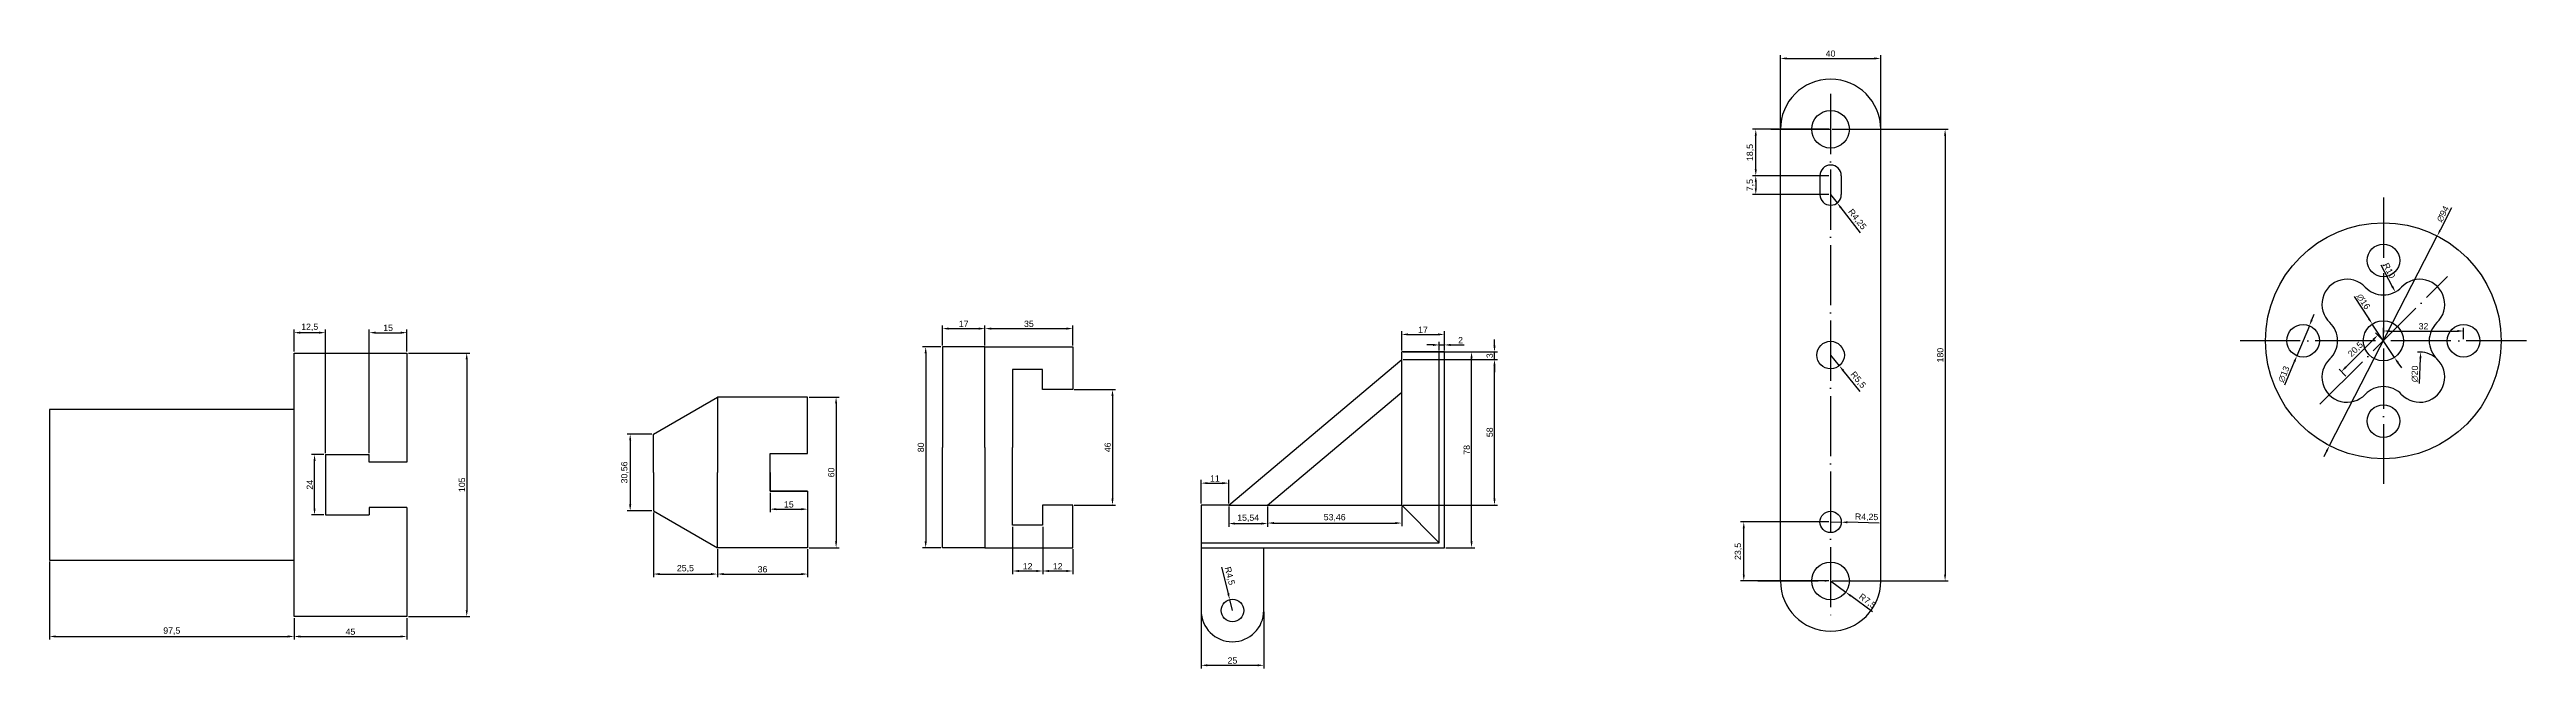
# Model space of a CAD drawing. Header units: millimetres. Extents: x 55 to 1043, y 13 to 260.
import ezdxf

# ---------------------------------------------------------------- set-up
doc = ezdxf.new("R2010")
doc.units = ezdxf.units.MM
doc.linetypes.add('ACAD_ISO04W100', pattern=[30, 24, -3, 0, -3])
for name, color, linetype in [('Cota', 3, 'Continuous'), ('Eje', 7, 'ACAD_ISO04W100'), ('Figura', 7, 'Continuous')]:
    doc.layers.add(name, color=color, linetype=linetype)
doc.styles.get("Standard").update_dxf_attribs({"font": 'arial.ttf'})
doc.dimstyles.new('ISO-25', dxfattribs={"dimtxt": 2.5, "dimasz": 2.5, "dimexe": 1.25, "dimexo": 0.625, "dimtad": 1, "dimtxsty": 'Standard', "dimcen": 2.5, "dimadec": 0, "dimazin": 0, "dimtfac": 1, "dimtmove": 0, "dimatfit": 3, "dimfxl": 1, "dimarcsym": 0})

# ---------------------------------------------------------------- blocks, each defined once
blk = doc.blocks.new('*D1')
at = {"layer": 'Cota', "color": 0, "lineweight": -2, "transparency": 16777216}
for p, q in [((198.31, 138.98), (222.81, 138.98)), ((221.56, 136.48), (221.56, 36.48)), ((198.31, 33.98), (222.81, 33.98))]:
    blk.add_line(p, q, dxfattribs=at)
at = {"layer": 'Cota', "color": 0, "transparency": 16777216}
for points in [[(221.14, 136.48), (221.97, 136.48), (221.56, 138.98)], [(221.14, 36.48), (221.97, 36.48), (221.56, 33.98)]]:
    blk.add_solid(points, dxfattribs=at)
at = {"layer": 'Defpoints', "color": 0, "transparency": 16777216}
for p in [(197.69, 138.98), (197.69, 33.98), (221.56, 33.98)]:
    blk.add_point(p, dxfattribs=at)
at = {"layer": 'Cota', "color": 0, "transparency": 16777216, "insert": (219.66, 86.48), "char_height": 2.5, "attachment_point": 5, "rotation": 90}
blk.add_mtext('105', dxfattribs=at)
blk = doc.blocks.new('*D2')
at = {"layer": 'Cota', "color": 0, "lineweight": -2, "transparency": 16777216}
for p, q in [((182.69, 99.11), (182.69, 148.35)), ((197.69, 139.61), (197.69, 148.35)), ((185.19, 147.1), (195.19, 147.1))]:
    blk.add_line(p, q, dxfattribs=at)
at = {"layer": 'Cota', "color": 0, "transparency": 16777216}
for points in [[(185.19, 147.52), (185.19, 146.69), (182.69, 147.1)], [(195.19, 147.52), (195.19, 146.69), (197.69, 147.1)]]:
    blk.add_solid(points, dxfattribs=at)
at = {"layer": 'Defpoints', "color": 0, "transparency": 16777216}
for p in [(197.69, 147.1), (197.69, 138.98), (182.69, 98.48)]:
    blk.add_point(p, dxfattribs=at)
at = {"layer": 'Cota', "color": 0, "transparency": 16777216, "insert": (190.19, 149.01), "char_height": 2.5, "attachment_point": 5}
blk.add_mtext('15', dxfattribs=at)
blk = doc.blocks.new('*D3')
at = {"layer": 'Cota', "color": 0, "lineweight": -2, "transparency": 16777216}
for p, q in [((152.69, 139.61), (152.69, 148.35)), ((165.19, 99.11), (165.19, 148.35)), ((162.69, 147.1), (155.19, 147.1))]:
    blk.add_line(p, q, dxfattribs=at)
at = {"layer": 'Cota', "color": 0, "transparency": 16777216}
for points in [[(155.19, 147.52), (155.19, 146.69), (152.69, 147.1)], [(162.69, 147.52), (162.69, 146.69), (165.19, 147.1)]]:
    blk.add_solid(points, dxfattribs=at)
at = {"layer": 'Defpoints', "color": 0, "transparency": 16777216}
for p in [(152.69, 147.1), (152.69, 138.98), (165.19, 98.48)]:
    blk.add_point(p, dxfattribs=at)
at = {"layer": 'Cota', "color": 0, "transparency": 16777216, "insert": (158.94, 149.23), "char_height": 2.5, "attachment_point": 5}
blk.add_mtext('12,5', dxfattribs=at)
blk = doc.blocks.new('*D4')
at = {"layer": 'Cota', "color": 0, "lineweight": -2, "transparency": 16777216}
for p, q in [((164.56, 98.48), (159.61, 98.48)), ((160.86, 76.98), (160.86, 95.98)), ((164.56, 74.48), (159.61, 74.48))]:
    blk.add_line(p, q, dxfattribs=at)
at = {"layer": 'Cota', "color": 0, "transparency": 16777216}
for points in [[(160.45, 95.98), (161.28, 95.98), (160.86, 98.48)], [(160.45, 76.98), (161.28, 76.98), (160.86, 74.48)]]:
    blk.add_solid(points, dxfattribs=at)
at = {"layer": 'Defpoints', "color": 0, "transparency": 16777216}
for p in [(160.86, 98.48), (165.19, 98.48), (165.19, 74.48)]:
    blk.add_point(p, dxfattribs=at)
at = {"layer": 'Cota', "color": 0, "transparency": 16777216, "insert": (158.98, 86.48), "char_height": 2.5, "attachment_point": 5, "rotation": 90}
blk.add_mtext('24', dxfattribs=at)
blk = doc.blocks.new('*D5')
at = {"layer": 'Cota', "color": 0, "lineweight": -2, "transparency": 16777216}
for p, q in [((152.69, 33.36), (152.69, 24.76)), ((197.69, 33.36), (197.69, 24.76)), ((155.19, 26.01), (195.19, 26.01))]:
    blk.add_line(p, q, dxfattribs=at)
at = {"layer": 'Cota', "color": 0, "transparency": 16777216}
for points in [[(155.19, 26.43), (155.19, 25.59), (152.69, 26.01)], [(195.19, 26.43), (195.19, 25.59), (197.69, 26.01)]]:
    blk.add_solid(points, dxfattribs=at)
at = {"layer": 'Defpoints', "color": 0, "transparency": 16777216}
for p in [(152.69, 33.98), (197.69, 33.98), (197.69, 26.01)]:
    blk.add_point(p, dxfattribs=at)
at = {"layer": 'Cota', "color": 0, "transparency": 16777216, "insert": (175.19, 27.91), "char_height": 2.5, "attachment_point": 5}
blk.add_mtext('45', dxfattribs=at)
blk = doc.blocks.new('*D6')
at = {"layer": 'Cota', "color": 0, "lineweight": -2, "transparency": 16777216}
for p, q in [((55.19, 55.86), (55.19, 24.76)), ((152.69, 33.36), (152.69, 24.76)), ((57.69, 26.01), (150.19, 26.01))]:
    blk.add_line(p, q, dxfattribs=at)
at = {"layer": 'Cota', "color": 0, "transparency": 16777216}
for points in [[(57.69, 26.43), (57.69, 25.59), (55.19, 26.01)], [(150.19, 26.43), (150.19, 25.59), (152.69, 26.01)]]:
    blk.add_solid(points, dxfattribs=at)
at = {"layer": 'Defpoints', "color": 0, "transparency": 16777216}
for p in [(55.19, 56.48), (152.69, 33.98), (152.69, 26.01)]:
    blk.add_point(p, dxfattribs=at)
at = {"layer": 'Cota', "color": 0, "transparency": 16777216, "insert": (103.94, 28.14), "char_height": 2.5, "attachment_point": 5}
blk.add_mtext('97,5', dxfattribs=at)
blk = doc.blocks.new('*D7')
at = {"layer": 'Cota', "color": 0, "lineweight": -2, "transparency": 16777216}
for p, q in [((358.14, 121.4), (370.1, 121.4)), ((368.85, 118.9), (368.85, 63.9)), ((358.14, 61.4), (370.1, 61.4))]:
    blk.add_line(p, q, dxfattribs=at)
at = {"layer": 'Cota', "color": 0, "transparency": 16777216}
for points in [[(368.44, 118.9), (369.27, 118.9), (368.85, 121.4)], [(368.44, 63.9), (369.27, 63.9), (368.85, 61.4)]]:
    blk.add_solid(points, dxfattribs=at)
at = {"layer": 'Defpoints', "color": 0, "transparency": 16777216}
for p in [(357.51, 121.4), (357.51, 61.4), (368.85, 61.4)]:
    blk.add_point(p, dxfattribs=at)
at = {"layer": 'Cota', "color": 0, "transparency": 16777216, "insert": (366.95, 91.4), "char_height": 2.5, "attachment_point": 5, "rotation": 90}
blk.add_mtext('60', dxfattribs=at)
blk = doc.blocks.new('*D8')
at = {"layer": 'Cota', "color": 0, "lineweight": -2, "transparency": 16777216}
for p, q in [((342.51, 83.27), (342.51, 75.5)), ((357.51, 83.27), (357.51, 75.5)), ((345.01, 76.75), (355.01, 76.75))]:
    blk.add_line(p, q, dxfattribs=at)
at = {"layer": 'Cota', "color": 0, "transparency": 16777216}
for points in [[(345.01, 77.16), (345.01, 76.33), (342.51, 76.75)], [(355.01, 77.16), (355.01, 76.33), (357.51, 76.75)]]:
    blk.add_solid(points, dxfattribs=at)
at = {"layer": 'Defpoints', "color": 0, "transparency": 16777216}
for p in [(342.51, 83.9), (357.51, 83.9), (357.51, 76.75)]:
    blk.add_point(p, dxfattribs=at)
at = {"layer": 'Cota', "color": 0, "transparency": 16777216, "insert": (350.01, 78.65), "char_height": 2.5, "attachment_point": 5}
blk.add_mtext('15', dxfattribs=at)
blk = doc.blocks.new('*D9')
at = {"layer": 'Cota', "color": 0, "lineweight": -2, "transparency": 16777216}
for p, q in [((321.51, 60.77), (321.51, 49.64)), ((357.51, 60.77), (357.51, 49.64)), ((324.01, 50.89), (355.01, 50.89))]:
    blk.add_line(p, q, dxfattribs=at)
at = {"layer": 'Cota', "color": 0, "transparency": 16777216}
for points in [[(324.01, 51.31), (324.01, 50.47), (321.51, 50.89)], [(355.01, 51.31), (355.01, 50.47), (357.51, 50.89)]]:
    blk.add_solid(points, dxfattribs=at)
at = {"layer": 'Defpoints', "color": 0, "transparency": 16777216}
for p in [(321.51, 61.4), (357.51, 61.4), (357.51, 50.89)]:
    blk.add_point(p, dxfattribs=at)
at = {"layer": 'Cota', "color": 0, "transparency": 16777216, "insert": (339.51, 52.79), "char_height": 2.5, "attachment_point": 5}
blk.add_mtext('36', dxfattribs=at)
blk = doc.blocks.new('*D10')
at = {"layer": 'Cota', "color": 0, "lineweight": -2, "transparency": 16777216}
for p, q in [((296.01, 75.49), (296.01, 49.64)), ((321.51, 60.77), (321.51, 49.64)), ((298.51, 50.89), (319.01, 50.89))]:
    blk.add_line(p, q, dxfattribs=at)
at = {"layer": 'Cota', "color": 0, "transparency": 16777216}
for points in [[(298.51, 51.31), (298.51, 50.47), (296.01, 50.89)], [(319.01, 51.31), (319.01, 50.47), (321.51, 50.89)]]:
    blk.add_solid(points, dxfattribs=at)
at = {"layer": 'Defpoints', "color": 0, "transparency": 16777216}
for p in [(296.01, 76.12), (321.51, 61.4), (321.51, 50.89)]:
    blk.add_point(p, dxfattribs=at)
at = {"layer": 'Cota', "color": 0, "transparency": 16777216, "insert": (308.76, 53.02), "char_height": 2.5, "attachment_point": 5}
blk.add_mtext('25,5', dxfattribs=at)
blk = doc.blocks.new('*D11')
at = {"layer": 'Cota', "color": 0, "lineweight": -2, "transparency": 16777216}
for p, q in [((295.39, 106.68), (285.49, 106.68)), ((286.74, 104.18), (286.74, 78.62)), ((295.39, 76.12), (285.49, 76.12))]:
    blk.add_line(p, q, dxfattribs=at)
at = {"layer": 'Cota', "color": 0, "transparency": 16777216}
for points in [[(286.32, 104.18), (287.16, 104.18), (286.74, 106.68)], [(286.32, 78.62), (287.16, 78.62), (286.74, 76.12)]]:
    blk.add_solid(points, dxfattribs=at)
at = {"layer": 'Defpoints', "color": 0, "transparency": 16777216}
for p in [(296.01, 106.68), (286.74, 76.12), (296.01, 76.12)]:
    blk.add_point(p, dxfattribs=at)
at = {"layer": 'Cota', "color": 0, "transparency": 16777216, "insert": (284.61, 91.4), "char_height": 2.5, "attachment_point": 5, "rotation": 90}
blk.add_mtext('30,56', dxfattribs=at)
blk = doc.blocks.new('*D14')
at = {"layer": 'Cota', "color": 0, "lineweight": -2, "transparency": 16777216}
for p, q in [((428.23, 142.02), (428.23, 149.98)), ((430.73, 148.73), (460.73, 148.73)), ((463.23, 142.02), (463.23, 149.98))]:
    blk.add_line(p, q, dxfattribs=at)
at = {"layer": 'Cota', "color": 0, "transparency": 16777216}
for points in [[(430.73, 149.14), (430.73, 148.31), (428.23, 148.73)], [(460.73, 149.14), (460.73, 148.31), (463.23, 148.73)]]:
    blk.add_solid(points, dxfattribs=at)
at = {"layer": 'Defpoints', "color": 0, "transparency": 16777216}
for p in [(463.23, 148.73), (428.23, 141.4), (463.23, 141.4)]:
    blk.add_point(p, dxfattribs=at)
at = {"layer": 'Cota', "color": 0, "transparency": 16777216, "insert": (445.73, 150.63), "char_height": 2.5, "attachment_point": 5}
blk.add_mtext('35', dxfattribs=at)
blk = doc.blocks.new('*D15')
at = {"layer": 'Cota', "color": 0, "lineweight": -2, "transparency": 16777216}
for p, q in [((411.23, 142.02), (411.23, 149.98)), ((413.73, 148.73), (425.73, 148.73)), ((428.23, 142.02), (428.23, 149.98))]:
    blk.add_line(p, q, dxfattribs=at)
at = {"layer": 'Cota', "color": 0, "transparency": 16777216}
for points in [[(413.73, 149.14), (413.73, 148.31), (411.23, 148.73)], [(425.73, 149.14), (425.73, 148.31), (428.23, 148.73)]]:
    blk.add_solid(points, dxfattribs=at)
at = {"layer": 'Defpoints', "color": 0, "transparency": 16777216}
for p in [(428.23, 148.73), (411.23, 141.4), (428.23, 141.4)]:
    blk.add_point(p, dxfattribs=at)
at = {"layer": 'Cota', "color": 0, "transparency": 16777216, "insert": (419.73, 150.61), "char_height": 2.5, "attachment_point": 5}
blk.add_mtext('17', dxfattribs=at)
blk = doc.blocks.new('*D16')
at = {"layer": 'Cota', "color": 0, "lineweight": -2, "transparency": 16777216}
for p, q in [((410.6, 141.4), (403.33, 141.4)), ((404.58, 138.9), (404.58, 63.9)), ((410.6, 61.4), (403.33, 61.4))]:
    blk.add_line(p, q, dxfattribs=at)
at = {"layer": 'Cota', "color": 0, "transparency": 16777216}
for points in [[(404.16, 138.9), (405, 138.9), (404.58, 141.4)], [(404.16, 63.9), (405, 63.9), (404.58, 61.4)]]:
    blk.add_solid(points, dxfattribs=at)
at = {"layer": 'Defpoints', "color": 0, "transparency": 16777216}
for p in [(411.23, 141.4), (404.58, 61.4), (411.23, 61.4)]:
    blk.add_point(p, dxfattribs=at)
at = {"layer": 'Cota', "color": 0, "transparency": 16777216, "insert": (402.68, 101.4), "char_height": 2.5, "attachment_point": 5, "rotation": 90}
blk.add_mtext('80', dxfattribs=at)
blk = doc.blocks.new('*D17')
at = {"layer": 'Cota', "color": 0, "lineweight": -2, "transparency": 16777216}
for p, q in [((439.23, 69.77), (439.23, 50.86)), ((451.23, 69.77), (451.23, 50.86)), ((441.73, 52.11), (448.73, 52.11))]:
    blk.add_line(p, q, dxfattribs=at)
at = {"layer": 'Cota', "color": 0, "transparency": 16777216}
for points in [[(441.73, 52.52), (441.73, 51.69), (439.23, 52.11)], [(448.73, 52.52), (448.73, 51.69), (451.23, 52.11)]]:
    blk.add_solid(points, dxfattribs=at)
at = {"layer": 'Defpoints', "color": 0, "transparency": 16777216}
for p in [(439.23, 70.4), (451.23, 70.4), (451.23, 52.11)]:
    blk.add_point(p, dxfattribs=at)
at = {"layer": 'Cota', "color": 0, "transparency": 16777216, "insert": (445.23, 53.99), "char_height": 2.5, "attachment_point": 5}
blk.add_mtext('12', dxfattribs=at)
blk = doc.blocks.new('*D18')
at = {"layer": 'Cota', "color": 0, "lineweight": -2, "transparency": 16777216}
for p, q in [((451.23, 69.77), (451.23, 50.86)), ((463.23, 60.77), (463.23, 50.86)), ((453.73, 52.11), (460.73, 52.11))]:
    blk.add_line(p, q, dxfattribs=at)
at = {"layer": 'Cota', "color": 0, "transparency": 16777216}
for points in [[(453.73, 52.52), (453.73, 51.69), (451.23, 52.11)], [(460.73, 52.52), (460.73, 51.69), (463.23, 52.11)]]:
    blk.add_solid(points, dxfattribs=at)
at = {"layer": 'Defpoints', "color": 0, "transparency": 16777216}
for p in [(451.23, 70.4), (463.23, 61.4), (463.23, 52.11)]:
    blk.add_point(p, dxfattribs=at)
at = {"layer": 'Cota', "color": 0, "transparency": 16777216, "insert": (457.23, 53.99), "char_height": 2.5, "attachment_point": 5}
blk.add_mtext('12', dxfattribs=at)
blk = doc.blocks.new('*D19')
at = {"layer": 'Cota', "color": 0, "lineweight": -2, "transparency": 16777216}
for p, q in [((463.85, 124.4), (480.33, 124.4)), ((479.08, 121.9), (479.08, 80.9)), ((463.85, 78.4), (480.33, 78.4))]:
    blk.add_line(p, q, dxfattribs=at)
at = {"layer": 'Cota', "color": 0, "transparency": 16777216}
for points in [[(478.66, 121.9), (479.49, 121.9), (479.08, 124.4)], [(478.66, 80.9), (479.49, 80.9), (479.08, 78.4)]]:
    blk.add_solid(points, dxfattribs=at)
at = {"layer": 'Defpoints', "color": 0, "transparency": 16777216}
for p in [(463.23, 124.4), (463.23, 78.4), (479.08, 78.4)]:
    blk.add_point(p, dxfattribs=at)
at = {"layer": 'Cota', "color": 0, "transparency": 16777216, "insert": (477.17, 101.4), "char_height": 2.5, "attachment_point": 5, "rotation": 90}
blk.add_mtext('46', dxfattribs=at)
blk = doc.blocks.new('*D20')
at = {"layer": 'Cota', "color": 0, "lineweight": -2, "transparency": 16777216}
for p, q in [((514.41, 79.02), (514.41, 88.38)), ((516.91, 87.13), (522.91, 87.13)), ((525.41, 79.02), (525.41, 88.38))]:
    blk.add_line(p, q, dxfattribs=at)
at = {"layer": 'Cota', "color": 0, "transparency": 16777216}
for points in [[(516.91, 87.55), (516.91, 86.71), (514.41, 87.13)], [(522.91, 87.55), (522.91, 86.71), (525.41, 87.13)]]:
    blk.add_solid(points, dxfattribs=at)
at = {"layer": 'Defpoints', "color": 0, "transparency": 16777216}
for p in [(525.41, 87.13), (514.41, 78.4), (525.41, 78.4)]:
    blk.add_point(p, dxfattribs=at)
at = {"layer": 'Cota', "color": 0, "transparency": 16777216, "insert": (519.91, 89.01), "char_height": 2.5, "attachment_point": 5}
blk.add_mtext('11', dxfattribs=at)
blk = doc.blocks.new('*D21')
at = {"layer": 'Cota', "color": 0, "lineweight": -2, "transparency": 16777216}
for p, q in [((525.41, 77.77), (525.41, 69.77)), ((527.91, 71.02), (538.45, 71.02)), ((540.95, 77.77), (540.95, 69.77))]:
    blk.add_line(p, q, dxfattribs=at)
at = {"layer": 'Cota', "color": 0, "transparency": 16777216}
for points in [[(527.91, 71.43), (527.91, 70.6), (525.41, 71.02)], [(538.45, 71.43), (538.45, 70.6), (540.95, 71.02)]]:
    blk.add_solid(points, dxfattribs=at)
at = {"layer": 'Defpoints', "color": 0, "transparency": 16777216}
for p in [(525.41, 78.4), (540.95, 78.4), (540.95, 71.02)]:
    blk.add_point(p, dxfattribs=at)
at = {"layer": 'Cota', "color": 0, "transparency": 16777216, "insert": (533.18, 73.14), "char_height": 2.5, "attachment_point": 5}
blk.add_mtext('15,54', dxfattribs=at)
blk = doc.blocks.new('*D22')
at = {"layer": 'Cota', "color": 0, "lineweight": -2, "transparency": 16777216}
for p, q in [((540.95, 77.77), (540.95, 69.97)), ((543.45, 71.22), (591.91, 71.22)), ((594.41, 77.77), (594.41, 69.97))]:
    blk.add_line(p, q, dxfattribs=at)
at = {"layer": 'Cota', "color": 0, "transparency": 16777216}
for points in [[(543.45, 71.64), (543.45, 70.81), (540.95, 71.22)], [(591.91, 71.64), (591.91, 70.81), (594.41, 71.22)]]:
    blk.add_solid(points, dxfattribs=at)
at = {"layer": 'Defpoints', "color": 0, "transparency": 16777216}
for p in [(540.95, 78.4), (594.41, 78.4), (594.41, 71.22)]:
    blk.add_point(p, dxfattribs=at)
at = {"layer": 'Cota', "color": 0, "transparency": 16777216, "insert": (567.68, 73.35), "char_height": 2.5, "attachment_point": 5}
blk.add_mtext('53,46', dxfattribs=at)
blk = doc.blocks.new('*D23')
at = {"layer": 'Cota', "color": 0, "lineweight": -2, "transparency": 16777216}
for p, q in [((595.04, 139.4), (623.51, 139.4)), ((622.26, 63.9), (622.26, 136.9)), ((612.04, 61.4), (623.51, 61.4))]:
    blk.add_line(p, q, dxfattribs=at)
at = {"layer": 'Cota', "color": 0, "transparency": 16777216}
for points in [[(621.84, 136.9), (622.67, 136.9), (622.26, 139.4)], [(621.84, 63.9), (622.67, 63.9), (622.26, 61.4)]]:
    blk.add_solid(points, dxfattribs=at)
at = {"layer": 'Defpoints', "color": 0, "transparency": 16777216}
for p in [(594.41, 139.4), (622.26, 139.4), (611.41, 61.4)]:
    blk.add_point(p, dxfattribs=at)
at = {"layer": 'Cota', "color": 0, "transparency": 16777216, "insert": (620.35, 100.4), "char_height": 2.5, "attachment_point": 5, "rotation": 90}
blk.add_mtext('78', dxfattribs=at)
blk = doc.blocks.new('*D24')
at = {"layer": 'Cota', "color": 0, "lineweight": -2, "transparency": 16777216}
for p, q in [((595.04, 136.4), (632.66, 136.4)), ((631.41, 80.9), (631.41, 133.9)), ((595.04, 78.4), (632.66, 78.4))]:
    blk.add_line(p, q, dxfattribs=at)
at = {"layer": 'Cota', "color": 0, "transparency": 16777216}
for points in [[(630.99, 133.9), (631.82, 133.9), (631.41, 136.4)], [(630.99, 80.9), (631.82, 80.9), (631.41, 78.4)]]:
    blk.add_solid(points, dxfattribs=at)
at = {"layer": 'Defpoints', "color": 0, "transparency": 16777216}
for p in [(594.41, 136.4), (631.41, 136.4), (594.41, 78.4)]:
    blk.add_point(p, dxfattribs=at)
at = {"layer": 'Cota', "color": 0, "transparency": 16777216, "insert": (629.51, 107.4), "char_height": 2.5, "attachment_point": 5, "rotation": 90}
blk.add_mtext('58', dxfattribs=at)
blk = doc.blocks.new('*D25')
at = {"layer": 'Cota', "color": 0, "lineweight": -2, "transparency": 16777216}
for p, q in [((595.04, 139.4), (632.66, 139.4)), ((631.41, 141.9), (631.41, 144.4)), ((631.41, 136.4), (631.41, 139.4)), ((595.04, 136.4), (632.66, 136.4)), ((631.41, 133.9), (631.41, 131.4))]:
    blk.add_line(p, q, dxfattribs=at)
at = {"layer": 'Cota', "color": 0, "transparency": 16777216}
for points in [[(630.99, 141.9), (631.82, 141.9), (631.41, 139.4)], [(630.99, 133.9), (631.82, 133.9), (631.41, 136.4)]]:
    blk.add_solid(points, dxfattribs=at)
at = {"layer": 'Defpoints', "color": 0, "transparency": 16777216}
for p in [(594.41, 139.4), (631.41, 139.4), (594.41, 136.4)]:
    blk.add_point(p, dxfattribs=at)
at = {"layer": 'Cota', "color": 0, "transparency": 16777216, "insert": (629.51, 137.9), "char_height": 2.5, "attachment_point": 5, "rotation": 90}
blk.add_mtext('3', dxfattribs=at)
blk = doc.blocks.new('*D26')
at = {"layer": 'Cota', "color": 0, "lineweight": -2, "transparency": 16777216}
for p, q in [((606.91, 142.21), (604.41, 142.21)), ((609.41, 140.02), (609.41, 143.46)), ((609.41, 142.21), (611.41, 142.21)), ((611.41, 140.02), (611.41, 143.46)), ((613.91, 142.21), (619.32, 142.21))]:
    blk.add_line(p, q, dxfattribs=at)
at = {"layer": 'Cota', "color": 0, "transparency": 16777216}
for points in [[(606.91, 142.63), (606.91, 141.8), (609.41, 142.21)], [(613.91, 142.63), (613.91, 141.8), (611.41, 142.21)]]:
    blk.add_solid(points, dxfattribs=at)
at = {"layer": 'Defpoints', "color": 0, "transparency": 16777216}
for p in [(609.41, 139.4), (611.41, 142.21), (611.41, 139.4)]:
    blk.add_point(p, dxfattribs=at)
at = {"layer": 'Cota', "color": 0, "transparency": 16777216, "insert": (617.86, 144.09), "char_height": 2.5, "attachment_point": 5}
blk.add_mtext('2', dxfattribs=at)
blk = doc.blocks.new('*D27')
at = {"layer": 'Cota', "color": 0, "lineweight": -2, "transparency": 16777216}
for p, q in [((594.41, 140.02), (594.41, 147.65)), ((596.91, 146.4), (608.91, 146.4)), ((611.41, 140.02), (611.41, 147.65))]:
    blk.add_line(p, q, dxfattribs=at)
at = {"layer": 'Cota', "color": 0, "transparency": 16777216}
for points in [[(596.91, 146.82), (596.91, 145.99), (594.41, 146.4)], [(608.91, 146.82), (608.91, 145.99), (611.41, 146.4)]]:
    blk.add_solid(points, dxfattribs=at)
at = {"layer": 'Defpoints', "color": 0, "transparency": 16777216}
for p in [(594.41, 139.4), (611.41, 146.4), (611.41, 139.4)]:
    blk.add_point(p, dxfattribs=at)
at = {"layer": 'Cota', "color": 0, "transparency": 16777216, "insert": (602.91, 148.28), "char_height": 2.5, "attachment_point": 5}
blk.add_mtext('17', dxfattribs=at)
blk = doc.blocks.new('*D28')
at = {"layer": 'Cota', "color": 0, "lineweight": -2, "transparency": 16777216}
for p, q in [((522.6, 53.58), (525.21, 43.19)), ((526.91, 36.4), (525.81, 40.76))]:
    blk.add_line(p, q, dxfattribs=at)
at = {"layer": 'Cota', "color": 0, "transparency": 16777216}
blk.add_solid([(525.61, 43.29), (524.8, 43.09), (525.81, 40.76)], dxfattribs=at)
at = {"layer": 'Defpoints', "color": 0, "transparency": 16777216}
for p in [(525.81, 40.76), (526.91, 36.4)]:
    blk.add_point(p, dxfattribs=at)
at = {"layer": 'Cota', "color": 0, "transparency": 16777216, "insert": (525.66, 50.11), "char_height": 2.5, "attachment_point": 5, "rotation": 284.09264}
blk.add_mtext('R4,5', dxfattribs=at)
blk = doc.blocks.new('*D29')
at = {"layer": 'Cota', "color": 0, "lineweight": -2, "transparency": 16777216}
for p, q in [((514.41, 35.77), (514.41, 13.27)), ((539.41, 35.77), (539.41, 13.27)), ((516.91, 14.52), (536.91, 14.52))]:
    blk.add_line(p, q, dxfattribs=at)
at = {"layer": 'Cota', "color": 0, "transparency": 16777216}
for points in [[(516.91, 14.94), (516.91, 14.11), (514.41, 14.52)], [(536.91, 14.94), (536.91, 14.11), (539.41, 14.52)]]:
    blk.add_solid(points, dxfattribs=at)
at = {"layer": 'Defpoints', "color": 0, "transparency": 16777216}
for p in [(514.41, 36.4), (539.41, 36.4), (539.41, 14.52)]:
    blk.add_point(p, dxfattribs=at)
at = {"layer": 'Cota', "color": 0, "transparency": 16777216, "insert": (526.91, 16.42), "char_height": 2.5, "attachment_point": 5}
blk.add_mtext('25', dxfattribs=at)
blk = doc.blocks.new('*D30')
at = {"layer": 'Cota', "color": 0, "lineweight": -2, "transparency": 16777216}
for p, q in [((765.43, 71.66), (769.68, 71.57)), ((784.83, 71.24), (772.18, 71.51))]:
    blk.add_line(p, q, dxfattribs=at)
at = {"layer": 'Cota', "color": 0, "transparency": 16777216}
blk.add_solid([(772.19, 71.93), (772.17, 71.1), (769.68, 71.57)], dxfattribs=at)
at = {"layer": 'Defpoints', "color": 0, "transparency": 16777216}
for p in [(765.43, 71.66), (769.68, 71.57)]:
    blk.add_point(p, dxfattribs=at)
at = {"layer": 'Cota', "color": 0, "transparency": 16777216, "insert": (779.8, 73.48), "char_height": 2.5, "attachment_point": 5, "rotation": 358.75335}
blk.add_mtext('R4,25', dxfattribs=at)
blk = doc.blocks.new('*D31')
at = {"layer": 'Cota', "color": 0, "lineweight": -2, "transparency": 16777216}
for p, q in [((765.43, 48.16), (771.46, 43.71)), ((782.09, 35.86), (773.47, 42.22))]:
    blk.add_line(p, q, dxfattribs=at)
at = {"layer": 'Cota', "color": 0, "transparency": 16777216}
blk.add_solid([(773.72, 42.56), (773.23, 41.89), (771.46, 43.71)], dxfattribs=at)
at = {"layer": 'Defpoints', "color": 0, "transparency": 16777216}
for p in [(765.43, 48.16), (771.46, 43.71)]:
    blk.add_point(p, dxfattribs=at)
at = {"layer": 'Cota', "color": 0, "transparency": 16777216, "insert": (780.05, 40.01), "char_height": 2.5, "attachment_point": 5, "rotation": 323.56762}
blk.add_mtext('R7,5', dxfattribs=at)
blk = doc.blocks.new('*D32')
at = {"layer": 'Cota', "color": 0, "lineweight": -2, "transparency": 16777216}
for p, q in [((765.43, 202.16), (768.05, 198.82)), ((777.41, 186.9), (769.6, 196.85))]:
    blk.add_line(p, q, dxfattribs=at)
at = {"layer": 'Cota', "color": 0, "transparency": 16777216}
blk.add_solid([(769.92, 197.11), (769.27, 196.59), (768.05, 198.82)], dxfattribs=at)
at = {"layer": 'Defpoints', "color": 0, "transparency": 16777216}
for p in [(765.43, 202.16), (768.05, 198.82)]:
    blk.add_point(p, dxfattribs=at)
at = {"layer": 'Cota', "color": 0, "transparency": 16777216, "insert": (775.95, 192.2), "char_height": 2.5, "attachment_point": 5, "rotation": 308.12739}
blk.add_mtext('R4,25', dxfattribs=at)
blk = doc.blocks.new('*D33')
at = {"layer": 'Cota', "color": 0, "lineweight": -2, "transparency": 16777216}
for p, q in [((764.8, 209.66), (734.36, 209.66)), ((764.8, 202.16), (734.36, 202.16)), ((735.61, 207.16), (735.61, 204.66))]:
    blk.add_line(p, q, dxfattribs=at)
at = {"layer": 'Cota', "color": 0, "transparency": 16777216}
for points in [[(735.2, 207.16), (736.03, 207.16), (735.61, 209.66)], [(735.2, 204.66), (736.03, 204.66), (735.61, 202.16)]]:
    blk.add_solid(points, dxfattribs=at)
at = {"layer": 'Defpoints', "color": 0, "transparency": 16777216}
for p in [(765.43, 209.66), (735.61, 202.16), (765.43, 202.16)]:
    blk.add_point(p, dxfattribs=at)
at = {"layer": 'Cota', "color": 0, "transparency": 16777216, "insert": (733.49, 205.91), "char_height": 2.5, "attachment_point": 5, "rotation": 90}
blk.add_mtext('7,5', dxfattribs=at)
blk = doc.blocks.new('*D34')
at = {"layer": 'Cota', "color": 0, "lineweight": -2, "transparency": 16777216}
for p, q in [((764.8, 228.16), (734.36, 228.16)), ((735.61, 212.16), (735.61, 225.66)), ((764.8, 209.66), (734.36, 209.66))]:
    blk.add_line(p, q, dxfattribs=at)
at = {"layer": 'Cota', "color": 0, "transparency": 16777216}
for points in [[(735.2, 225.66), (736.03, 225.66), (735.61, 228.16)], [(735.2, 212.16), (736.03, 212.16), (735.61, 209.66)]]:
    blk.add_solid(points, dxfattribs=at)
at = {"layer": 'Defpoints', "color": 0, "transparency": 16777216}
for p in [(735.61, 228.16), (765.43, 228.16), (765.43, 209.66)]:
    blk.add_point(p, dxfattribs=at)
at = {"layer": 'Cota', "color": 0, "transparency": 16777216, "insert": (733.49, 218.91), "char_height": 2.5, "attachment_point": 5, "rotation": 90}
blk.add_mtext('18,5', dxfattribs=at)
blk = doc.blocks.new('*D35')
at = {"layer": 'Cota', "color": 0, "lineweight": -2, "transparency": 16777216}
for p, q in [((745.43, 228.79), (745.43, 257.65)), ((785.43, 228.79), (785.43, 257.65)), ((747.93, 256.4), (782.93, 256.4))]:
    blk.add_line(p, q, dxfattribs=at)
at = {"layer": 'Cota', "color": 0, "transparency": 16777216}
for points in [[(747.93, 256.82), (747.93, 255.98), (745.43, 256.4)], [(782.93, 256.82), (782.93, 255.98), (785.43, 256.4)]]:
    blk.add_solid(points, dxfattribs=at)
at = {"layer": 'Defpoints', "color": 0, "transparency": 16777216}
for p in [(785.43, 256.4), (745.43, 228.16), (785.43, 228.16)]:
    blk.add_point(p, dxfattribs=at)
at = {"layer": 'Cota', "color": 0, "transparency": 16777216, "insert": (765.43, 258.3), "char_height": 2.5, "attachment_point": 5}
blk.add_mtext('40', dxfattribs=at)
blk = doc.blocks.new('*D36')
at = {"layer": 'Cota', "color": 0, "lineweight": -2, "transparency": 16777216}
for p, q in [((766.05, 228.16), (812.35, 228.16)), ((811.1, 225.66), (811.1, 50.66)), ((766.05, 48.16), (812.35, 48.16))]:
    blk.add_line(p, q, dxfattribs=at)
at = {"layer": 'Cota', "color": 0, "transparency": 16777216}
for points in [[(810.69, 225.66), (811.52, 225.66), (811.1, 228.16)], [(810.69, 50.66), (811.52, 50.66), (811.1, 48.16)]]:
    blk.add_solid(points, dxfattribs=at)
at = {"layer": 'Defpoints', "color": 0, "transparency": 16777216}
for p in [(765.43, 228.16), (765.43, 48.16), (811.1, 48.16)]:
    blk.add_point(p, dxfattribs=at)
at = {"layer": 'Cota', "color": 0, "transparency": 16777216, "insert": (809.2, 138.16), "char_height": 2.5, "attachment_point": 5, "rotation": 90}
blk.add_mtext('180', dxfattribs=at)
blk = doc.blocks.new('*D37')
at = {"layer": 'Cota', "color": 0, "lineweight": -2, "transparency": 16777216}
for p, q in [((765.43, 138.16), (768.91, 133.91)), ((777.29, 123.69), (770.5, 131.97))]:
    blk.add_line(p, q, dxfattribs=at)
at = {"layer": 'Cota', "color": 0, "transparency": 16777216}
blk.add_solid([(770.82, 132.24), (770.18, 131.71), (768.91, 133.91)], dxfattribs=at)
at = {"layer": 'Defpoints', "color": 0, "transparency": 16777216}
for p in [(765.43, 138.16), (768.91, 133.91)]:
    blk.add_point(p, dxfattribs=at)
at = {"layer": 'Cota', "color": 0, "transparency": 16777216, "insert": (776.33, 128.21), "char_height": 2.5, "attachment_point": 5, "rotation": 309.33138}
blk.add_mtext('R5,5', dxfattribs=at)
blk = doc.blocks.new('*D38')
at = {"layer": 'Cota', "color": 0, "lineweight": -2, "transparency": 16777216}
for p, q in [((764.8, 71.66), (729.57, 71.66)), ((730.82, 50.66), (730.82, 69.16)), ((764.8, 48.16), (729.57, 48.16))]:
    blk.add_line(p, q, dxfattribs=at)
at = {"layer": 'Cota', "color": 0, "transparency": 16777216}
for points in [[(730.41, 69.16), (731.24, 69.16), (730.82, 71.66)], [(730.41, 50.66), (731.24, 50.66), (730.82, 48.16)]]:
    blk.add_solid(points, dxfattribs=at)
at = {"layer": 'Defpoints', "color": 0, "transparency": 16777216}
for p in [(730.82, 71.66), (765.43, 71.66), (765.43, 48.16)]:
    blk.add_point(p, dxfattribs=at)
at = {"layer": 'Cota', "color": 0, "transparency": 16777216, "insert": (728.7, 59.91), "char_height": 2.5, "attachment_point": 5, "rotation": 90}
blk.add_mtext('23,5', dxfattribs=at)
blk = doc.blocks.new('*U43')
at = {"layer": 'Figura'}
blk.add_circle((0, 0), 6.5, dxfattribs=at)
blk = doc.blocks.new('*U44')
at = {"layer": 'Figura', "color": 0, "linetype": 'ByBlock', "lineweight": -2, "transparency": 16777216}
blk.add_blockref('*U43', (985.88, 175.88), dxfattribs=at)
for p, rotation in [((953.88, 143.88), 90), ((1017.88, 143.88), 270), ((985.88, 111.88), 180)]:
    blk.add_blockref('*U43', p, dxfattribs=dict(at, rotation=rotation))
blk = doc.blocks.new('*D45')
at = {"layer": 'Cota', "color": 0, "lineweight": -2, "transparency": 16777216}
for p, q in [((1013.09, 196.84), (1008.5, 187.91)), ((964.4, 102.08), (1007.36, 185.68)), ((963.25, 99.85), (962.11, 97.63))]:
    blk.add_line(p, q, dxfattribs=at)
at = {"layer": 'Cota', "color": 0, "transparency": 16777216}
for points in [[(1008.13, 188.1), (1008.87, 187.72), (1007.36, 185.68)], [(962.88, 100.04), (963.62, 99.66), (964.4, 102.08)]]:
    blk.add_solid(points, dxfattribs=at)
at = {"layer": 'Defpoints', "color": 0, "transparency": 16777216}
for p in [(1007.36, 185.68), (964.4, 102.08)]:
    blk.add_point(p, dxfattribs=at)
at = {"layer": 'Cota', "color": 0, "transparency": 16777216, "insert": (1009.61, 194.39), "char_height": 2.5, "attachment_point": 5, "rotation": 62.80262}
blk.add_mtext('∅94', dxfattribs=at)
blk = doc.blocks.new('*D46')
at = {"layer": 'Cota', "color": 0, "lineweight": -2, "transparency": 16777216}
for p, q in [((974.17, 161.52), (980.07, 152.63)), ((990.3, 137.22), (981.45, 150.55)), ((991.68, 135.13), (993.07, 133.05))]:
    blk.add_line(p, q, dxfattribs=at)
at = {"layer": 'Cota', "color": 0, "transparency": 16777216}
for points in [[(980.42, 152.86), (979.72, 152.4), (981.45, 150.55)], [(992.03, 135.36), (991.34, 134.9), (990.3, 137.22)]]:
    blk.add_solid(points, dxfattribs=at)
at = {"layer": 'Defpoints', "color": 0, "transparency": 16777216}
for p in [(981.45, 150.55), (990.3, 137.22)]:
    blk.add_point(p, dxfattribs=at)
at = {"layer": 'Cota', "color": 0, "transparency": 16777216, "insert": (977.9, 159.47), "char_height": 2.5, "attachment_point": 5, "rotation": 303.57482}
blk.add_mtext('∅16', dxfattribs=at)
blk = doc.blocks.new('*D47')
at = {"layer": 'Cota', "color": 0, "lineweight": -2, "transparency": 16777216}
for p, q in [((956.37, 149.88), (951.39, 137.88)), ((957.33, 152.19), (958.29, 154.5)), ((946.57, 126.29), (950.43, 135.57))]:
    blk.add_line(p, q, dxfattribs=at)
at = {"layer": 'Cota', "color": 0, "transparency": 16777216}
for points in [[(956.94, 152.35), (957.71, 152.03), (956.37, 149.88)], [(950.04, 135.73), (950.81, 135.41), (951.39, 137.88)]]:
    blk.add_solid(points, dxfattribs=at)
at = {"layer": 'Defpoints', "color": 0, "transparency": 16777216}
for p in [(956.37, 149.88), (951.39, 137.88)]:
    blk.add_point(p, dxfattribs=at)
at = {"layer": 'Cota', "color": 0, "transparency": 16777216, "insert": (946.2, 130.53), "char_height": 2.5, "attachment_point": 5, "rotation": 67.45452}
blk.add_mtext('∅13', dxfattribs=at)
blk = doc.blocks.new('*D48')
at = {"layer": 'Cota', "color": 0, "lineweight": -2, "transparency": 16777216}
blk.add_line((984.83, 174.11), (989.43, 165.55), dxfattribs=at)
at = {"layer": 'Cota', "color": 0, "transparency": 16777216}
blk.add_solid([(989.79, 165.75), (989.06, 165.35), (990.61, 163.35)], dxfattribs=at)
at = {"layer": 'Defpoints', "color": 0, "transparency": 16777216}
for p in [(985.88, 172.16), (990.61, 163.35)]:
    blk.add_point(p, dxfattribs=at)
at = {"layer": 'Cota', "color": 0, "transparency": 16777216, "insert": (988.21, 171.83), "char_height": 2.5, "attachment_point": 5, "rotation": 298.22935}
blk.add_mtext('R10', dxfattribs=at)
blk = doc.blocks.new('*D50')
at = {"layer": 'Cota', "color": 0, "lineweight": -2, "transparency": 16777216}
for p, q in [((981.88, 144.35), (970.92, 133.39)), ((985.44, 144.32), (982.76, 147)), ((970.94, 129.83), (968.26, 132.5))]:
    blk.add_line(p, q, dxfattribs=at)
at = {"layer": 'Cota', "color": 0, "transparency": 16777216}
for points in [[(981.58, 144.64), (982.17, 144.05), (983.64, 146.11)], [(970.62, 133.68), (971.21, 133.09), (969.15, 131.62)]]:
    blk.add_solid(points, dxfattribs=at)
at = {"layer": 'Defpoints', "color": 0, "transparency": 16777216}
for p in [(985.88, 143.88), (969.15, 131.62), (971.38, 129.39)]:
    blk.add_point(p, dxfattribs=at)
at = {"layer": 'Cota', "color": 0, "transparency": 16777216, "insert": (974.89, 140.37), "char_height": 2.5, "attachment_point": 5, "rotation": 45}
blk.add_mtext('20,5', dxfattribs=at)
blk = doc.blocks.new('*D51')
at = {"layer": 'Cota', "color": 0, "lineweight": -2, "transparency": 16777216}
blk.add_line((1000.27, 126.84), (1000.66, 136.88), dxfattribs=at)
blk.add_arc((1000.37, 129.39), 10, 50.03191, 94.93764, dxfattribs=at)
at = {"layer": 'Cota', "color": 0, "transparency": 16777216}
blk.add_solid([(1000.25, 136.9), (1001.08, 136.86), (1000.76, 139.38)], dxfattribs=at)
at = {"layer": 'Defpoints', "color": 0, "transparency": 16777216}
for p in [(1000.76, 139.38), (999.99, 119.39)]:
    blk.add_point(p, dxfattribs=at)
at = {"layer": 'Cota', "color": 0, "transparency": 16777216, "insert": (998.45, 130.69), "char_height": 2.5, "attachment_point": 5, "rotation": 87.77566}
blk.add_mtext('∅20', dxfattribs=at)
blk = doc.blocks.new('*D52')
at = {"layer": 'Cota', "color": 0, "lineweight": -2, "transparency": 16777216}
for p, q in [((985.88, 144.51), (985.88, 149.01)), ((1017.88, 144.51), (1017.88, 149.01)), ((988.38, 147.76), (1015.38, 147.76))]:
    blk.add_line(p, q, dxfattribs=at)
at = {"layer": 'Cota', "color": 0, "transparency": 16777216}
for points in [[(988.38, 148.18), (988.38, 147.34), (985.88, 147.76)], [(1015.38, 148.18), (1015.38, 147.34), (1017.88, 147.76)]]:
    blk.add_solid(points, dxfattribs=at)
at = {"layer": 'Defpoints', "color": 0, "transparency": 16777216}
for p in [(985.88, 143.88), (1017.88, 147.76), (1017.88, 143.88)]:
    blk.add_point(p, dxfattribs=at)
at = {"layer": 'Cota', "color": 0, "transparency": 16777216, "insert": (1001.88, 149.66), "char_height": 2.5, "attachment_point": 5}
blk.add_mtext('32', dxfattribs=at)

msp = doc.modelspace()

# ---------------------------------------------------------------- linework, layer by layer
for p, q in [((152.686, 138.982), (197.686, 138.982)), ((152.686, 33.982), (152.686, 138.982)), ((197.686, 138.982), (197.686, 95.482)), ((152.686, 116.482), (55.186, 116.482)), ((55.186, 116.482), (55.186, 56.482)), ((152.686, 56.482), (152.686, 116.482)), ((165.186, 98.482), (165.186, 74.482)), ((165.186, 98.482), (182.686, 98.482)), ((182.686, 95.482), (182.686, 98.482)), ((197.686, 95.482), (182.686, 95.482)), ((165.186, 74.482), (182.686, 74.482)), ((197.686, 77.482), (182.686, 77.482)), ((182.686, 77.482), (182.686, 74.482)), ((197.686, 77.482), (197.686, 33.982)), ((55.186, 56.482), (152.686, 56.482)), ((197.686, 33.982), (152.686, 33.982))]:
    msp.add_line(p, q)
for centre, start, end in [((971.382, 158.377), 43.54908, 226.45092), ((1000.373, 158.377), 313.54908, 136.45092), ((971.382, 129.385), 133.54908, 316.45092), ((1000.373, 129.385), 223.54908, 46.45092)]:
    msp.add_arc(centre, 10, start, end)
at = {"layer": 'Eje'}
for p, q in [((765.429, 242.244), (765.429, 33.82)), ((741.576, 228.161), (789.203, 228.161)), ((985.878, 200.946), (985.878, 86.816)), ((960.548, 118.551), (1011.436, 169.439)), ((1042.943, 143.881), (928.813, 143.881)), ((736.461, 48.161), (789.203, 48.161))]:
    msp.add_line(p, q, dxfattribs=at)
at = {"layer": 'Figura'}
for p, q in [((745.429, 48.161), (745.429, 228.161)), ((785.429, 48.161), (785.429, 228.161)), ((761.179, 209.661), (761.179, 202.161)), ((769.679, 209.661), (769.679, 202.161)), ((594.411, 78.398), (594.411, 139.398)), ((609.411, 63.398), (609.411, 139.398)), ((439.229, 132.398), (439.229, 101.398)), ((451.229, 132.398), (439.229, 132.398)), ((451.229, 124.398), (451.229, 132.398)), ((525.411, 78.398), (594.411, 136.398)), ((296.012, 106.678), (321.512, 121.398)), ((357.512, 121.398), (321.512, 121.398)), ((321.512, 121.398), (321.512, 91.398)), ((357.512, 98.898), (357.512, 121.398)), ((463.229, 124.398), (451.229, 124.398)), ((540.951, 78.398), (594.411, 123.335)), ((296.012, 91.398), (296.012, 106.678)), ((439.229, 70.398), (439.229, 101.398)), ((296.012, 91.398), (296.012, 76.118)), ((321.512, 61.398), (321.512, 91.398)), ((342.512, 91.398), (342.512, 83.898)), ((342.512, 83.898), (357.512, 83.898)), ((357.512, 83.898), (357.512, 61.398)), ((296.012, 76.118), (321.512, 61.398)), ((451.229, 70.398), (439.229, 70.398)), ((463.229, 78.398), (451.229, 78.398)), ((451.229, 78.398), (451.229, 70.398)), ((525.411, 78.398), (514.411, 78.398)), ((525.411, 78.398), (540.951, 78.398)), ((540.951, 78.398), (594.411, 78.398)), ((594.411, 78.398), (609.411, 63.398)), ((357.512, 61.398), (321.512, 61.398)), ((514.411, 63.398), (609.411, 63.398)), ((514.411, 61.398), (514.411, 36.398)), ((539.411, 36.398), (539.411, 61.398))]:
    msp.add_line(p, q, dxfattribs=at)
for points in [[(428.229, 101.398), (428.229, 141.398), (411.229, 141.398), (411.229, 101.398)], [(428.229, 101.398), (428.229, 141.398), (463.229, 141.398), (463.229, 124.398)], [(514.411, 78.398), (514.411, 61.398), (611.411, 61.398), (611.411, 139.398), (594.411, 139.398)], [(357.512, 83.898), (342.512, 83.898), (342.512, 98.898), (357.512, 98.898)], [(428.229, 101.398), (428.229, 61.398), (411.229, 61.398), (411.229, 101.398)], [(428.229, 101.398), (428.229, 61.398), (463.229, 61.398), (463.229, 78.398)]]:
    msp.add_lwpolyline(points, dxfattribs=at)
for centre, radius in [((765.429, 228.161), 7.5), ((985.878, 143.881), 47), ((985.878, 143.881), 8), ((765.429, 138.161), 5.5), ((765.429, 71.661), 4.25), ((765.429, 48.161), 7.5), ((526.911, 36.398), 4.5)]:
    msp.add_circle(centre, radius, dxfattribs=at)
for centre, radius, start, end in [((765.429, 228.161), 20, 0, 180), ((765.429, 209.661), 4.25, 0, 180), ((765.429, 202.161), 4.25, 180, 0), ((985.878, 172.156), 10, 223.54908, 316.45092), ((957.603, 143.881), 10, 313.54908, 46.45092), ((1014.153, 143.881), 10, 133.54908, 226.45092), ((985.878, 115.606), 10, 43.54908, 136.45092), ((765.429, 48.161), 20, 180, 0), ((526.911, 36.398), 12.5, 180, 0)]:
    msp.add_arc(centre, radius, start, end, dxfattribs=at)

# ---------------------------------------------------------------- block references
msp.add_blockref('*U44', (0, 0), dxfattribs=at)

# ---------------------------------------------------------------- dimensions: what is measured, and where the dimension line sits
at = {"layer": 'Cota'}
for base, p1, p2, picture, middle in [((785.429, 256.4), (745.429, 228.161), (785.429, 228.161), '*D35', (765.429, 258.301)), ((152.686, 147.105), (165.186, 98.482), (152.686, 138.982), '*D3', (158.936, 149.232)), ((197.686, 147.105), (182.686, 98.482), (197.686, 138.982), '*D2', (190.186, 149.006)), ((428.229, 148.728), (411.229, 141.398), (428.229, 141.398), '*D15', (419.729, 150.608)), ((463.229, 148.728), (428.229, 141.398), (463.229, 141.398), '*D14', (445.729, 150.63)), ((611.411, 146.404), (594.411, 139.398), (611.411, 139.398), '*D27', (602.911, 148.284)), ((611.411, 142.214), (609.411, 139.398), (611.411, 139.398), '*D26', (617.864, 144.094)), ((525.411, 87.132), (514.411, 78.398), (525.411, 78.398), '*D20', (519.911, 89.012)), ((357.512, 76.747), (342.512, 83.898), (357.512, 83.898), '*D8', (350.012, 78.649)), ((321.512, 50.891), (296.012, 76.118), (321.512, 61.398), '*D10', (308.762, 53.018)), ((451.229, 52.105), (439.229, 70.398), (451.229, 70.398), '*D17', (445.229, 53.985)), ((463.229, 52.105), (451.229, 70.398), (463.229, 61.398), '*D18', (457.229, 53.985)), ((540.951, 71.016), (525.411, 78.398), (540.951, 78.398), '*D21', (533.181, 73.143)), ((594.411, 71.224), (540.951, 78.398), (594.411, 78.398), '*D22', (567.681, 73.352)), ((357.512, 50.891), (321.512, 61.398), (357.512, 61.398), '*D9', (339.512, 52.793)), ((152.686, 26.009), (55.186, 56.482), (152.686, 33.982), '*D6', (103.936, 28.137)), ((197.686, 26.009), (152.686, 33.982), (197.686, 33.982), '*D5', (175.186, 27.906)), ((539.411, 14.522), (514.411, 36.398), (539.411, 36.398), '*D29', (526.911, 16.424))]:
    dim = msp.add_linear_dim(base=base, p1=p1, p2=p2, dimstyle='ISO-25', dxfattribs=at)
    dim.commit()
    dim.dimension.update_dxf_attribs({"geometry": picture, "text_midpoint": middle})
for base, p1, p2, picture, middle in [((735.615, 228.161), (765.429, 209.661), (765.429, 228.161), '*D34', (733.487, 218.911)), ((811.102, 48.161), (765.429, 228.161), (765.429, 48.161), '*D36', (809.201, 138.161)), ((735.615, 202.161), (765.429, 209.661), (765.429, 202.161), '*D33', (733.492, 205.911)), ((221.558, 33.982), (197.686, 138.982), (197.686, 33.982), '*D1', (219.656, 86.482)), ((404.579, 61.398), (411.229, 141.398), (411.229, 61.398), '*D16', (402.677, 101.398)), ((631.407, 139.398), (594.411, 136.398), (594.411, 139.398), '*D25', (629.505, 137.898)), ((368.854, 61.398), (357.512, 121.398), (357.512, 61.398), '*D7', (366.953, 91.398)), ((479.076, 78.398), (463.229, 124.398), (463.229, 78.398), '*D19', (477.174, 101.398)), ((286.741, 76.118), (296.012, 106.678), (296.012, 76.118), '*D11', (284.614, 91.398)), ((160.865, 98.482), (165.186, 74.482), (165.186, 98.482), '*D4', (158.985, 86.482)), ((730.824, 71.661), (765.429, 48.161), (765.429, 71.661), '*D38', (728.696, 59.911))]:
    dim = msp.add_linear_dim(base=base, p1=p1, p2=p2, angle=90, dimstyle='ISO-25', dxfattribs=at)
    dim.commit()
    dim.dimension.update_dxf_attribs({"geometry": picture, "text_midpoint": middle})
for center, mpoint, picture, middle in [((765.429, 202.161), (768.053, 198.818), '*D32', (775.949, 192.204)), ((765.429, 138.161), (768.915, 133.907), '*D37', (776.328, 128.208)), ((765.429, 71.661), (769.678, 71.569), '*D30', (779.8, 73.476)), ((526.911, 36.398), (525.815, 40.762), '*D28', (525.656, 50.111)), ((765.429, 48.161), (771.463, 43.707), '*D31', (780.05, 40.007))]:
    dim = msp.add_radius_dim(center=center, mpoint=mpoint, dimstyle='ISO-25', dxfattribs=at)
    dim.commit()
    dim.dimension.update_dxf_attribs({"geometry": picture, "text_midpoint": middle})
for p1, p2, picture, middle in [((964.396, 102.078), (1007.359, 185.685), '*D45', (1011.368, 193.485)), ((956.37, 149.884), (951.385, 137.878), '*D47', (946.2, 130.529))]:
    dim = msp.add_diameter_dim_2p(p1=p1, p2=p2, dimstyle='ISO-25', dxfattribs=at)
    dim.commit()
    dim.dimension.update_dxf_attribs({"geometry": picture, "text_midpoint": middle})
dim = msp.add_radius_dim(center=(985.878, 172.156), mpoint=(990.608, 163.346), dimstyle='ISO-25', dxfattribs=at)
dim.commit()
dim.dimension.update_dxf_attribs({"geometry": '*D48', "text_midpoint": (986.536, 170.93), "dimtype": 164})
for p1, p2, picture, middle in [((990.302, 137.216), (981.454, 150.546), '*D46', (976.256, 158.377)), ((999.985, 119.393), (1000.762, 139.378), '*D51', (1000.421, 130.613))]:
    dim = msp.add_diameter_dim_2p(p1=p1, p2=p2, dimstyle='ISO-25', dxfattribs=at)
    dim.commit()
    dim.dimension.update_dxf_attribs({"geometry": picture, "text_midpoint": middle, "dimtype": 163})
dim = msp.add_linear_dim(base=(1017.878, 147.761), p1=(985.878, 143.881), p2=(1017.878, 143.881), dimstyle='ISO-25', dxfattribs=at)
dim.commit()
dim.dimension.update_dxf_attribs({"geometry": '*D52', "text_midpoint": (1001.878, 147.761), "dimtype": 160})
for base, p1, p2, picture, middle in [((622.255, 139.398), (611.411, 61.398), (594.411, 139.398), '*D23', (622.255, 100.398)), ((631.407, 136.398), (594.411, 78.398), (594.411, 136.398), '*D24', (631.407, 107.398))]:
    dim = msp.add_linear_dim(base=base, p1=p1, p2=p2, angle=90, dimstyle='ISO-25', dxfattribs=at)
    dim.commit()
    dim.dimension.update_dxf_attribs({"geometry": picture, "text_midpoint": middle, "dimtype": 160})
dim = msp.add_aligned_dim(p1=(985.878, 143.881), p2=(971.382, 129.385), distance=-3.158, dimstyle='ISO-25', dxfattribs=at)
dim.commit()
dim.dimension.update_dxf_attribs({"geometry": '*D50', "text_midpoint": (974.892, 140.371)})

doc.saveas('drawing.dxf')
